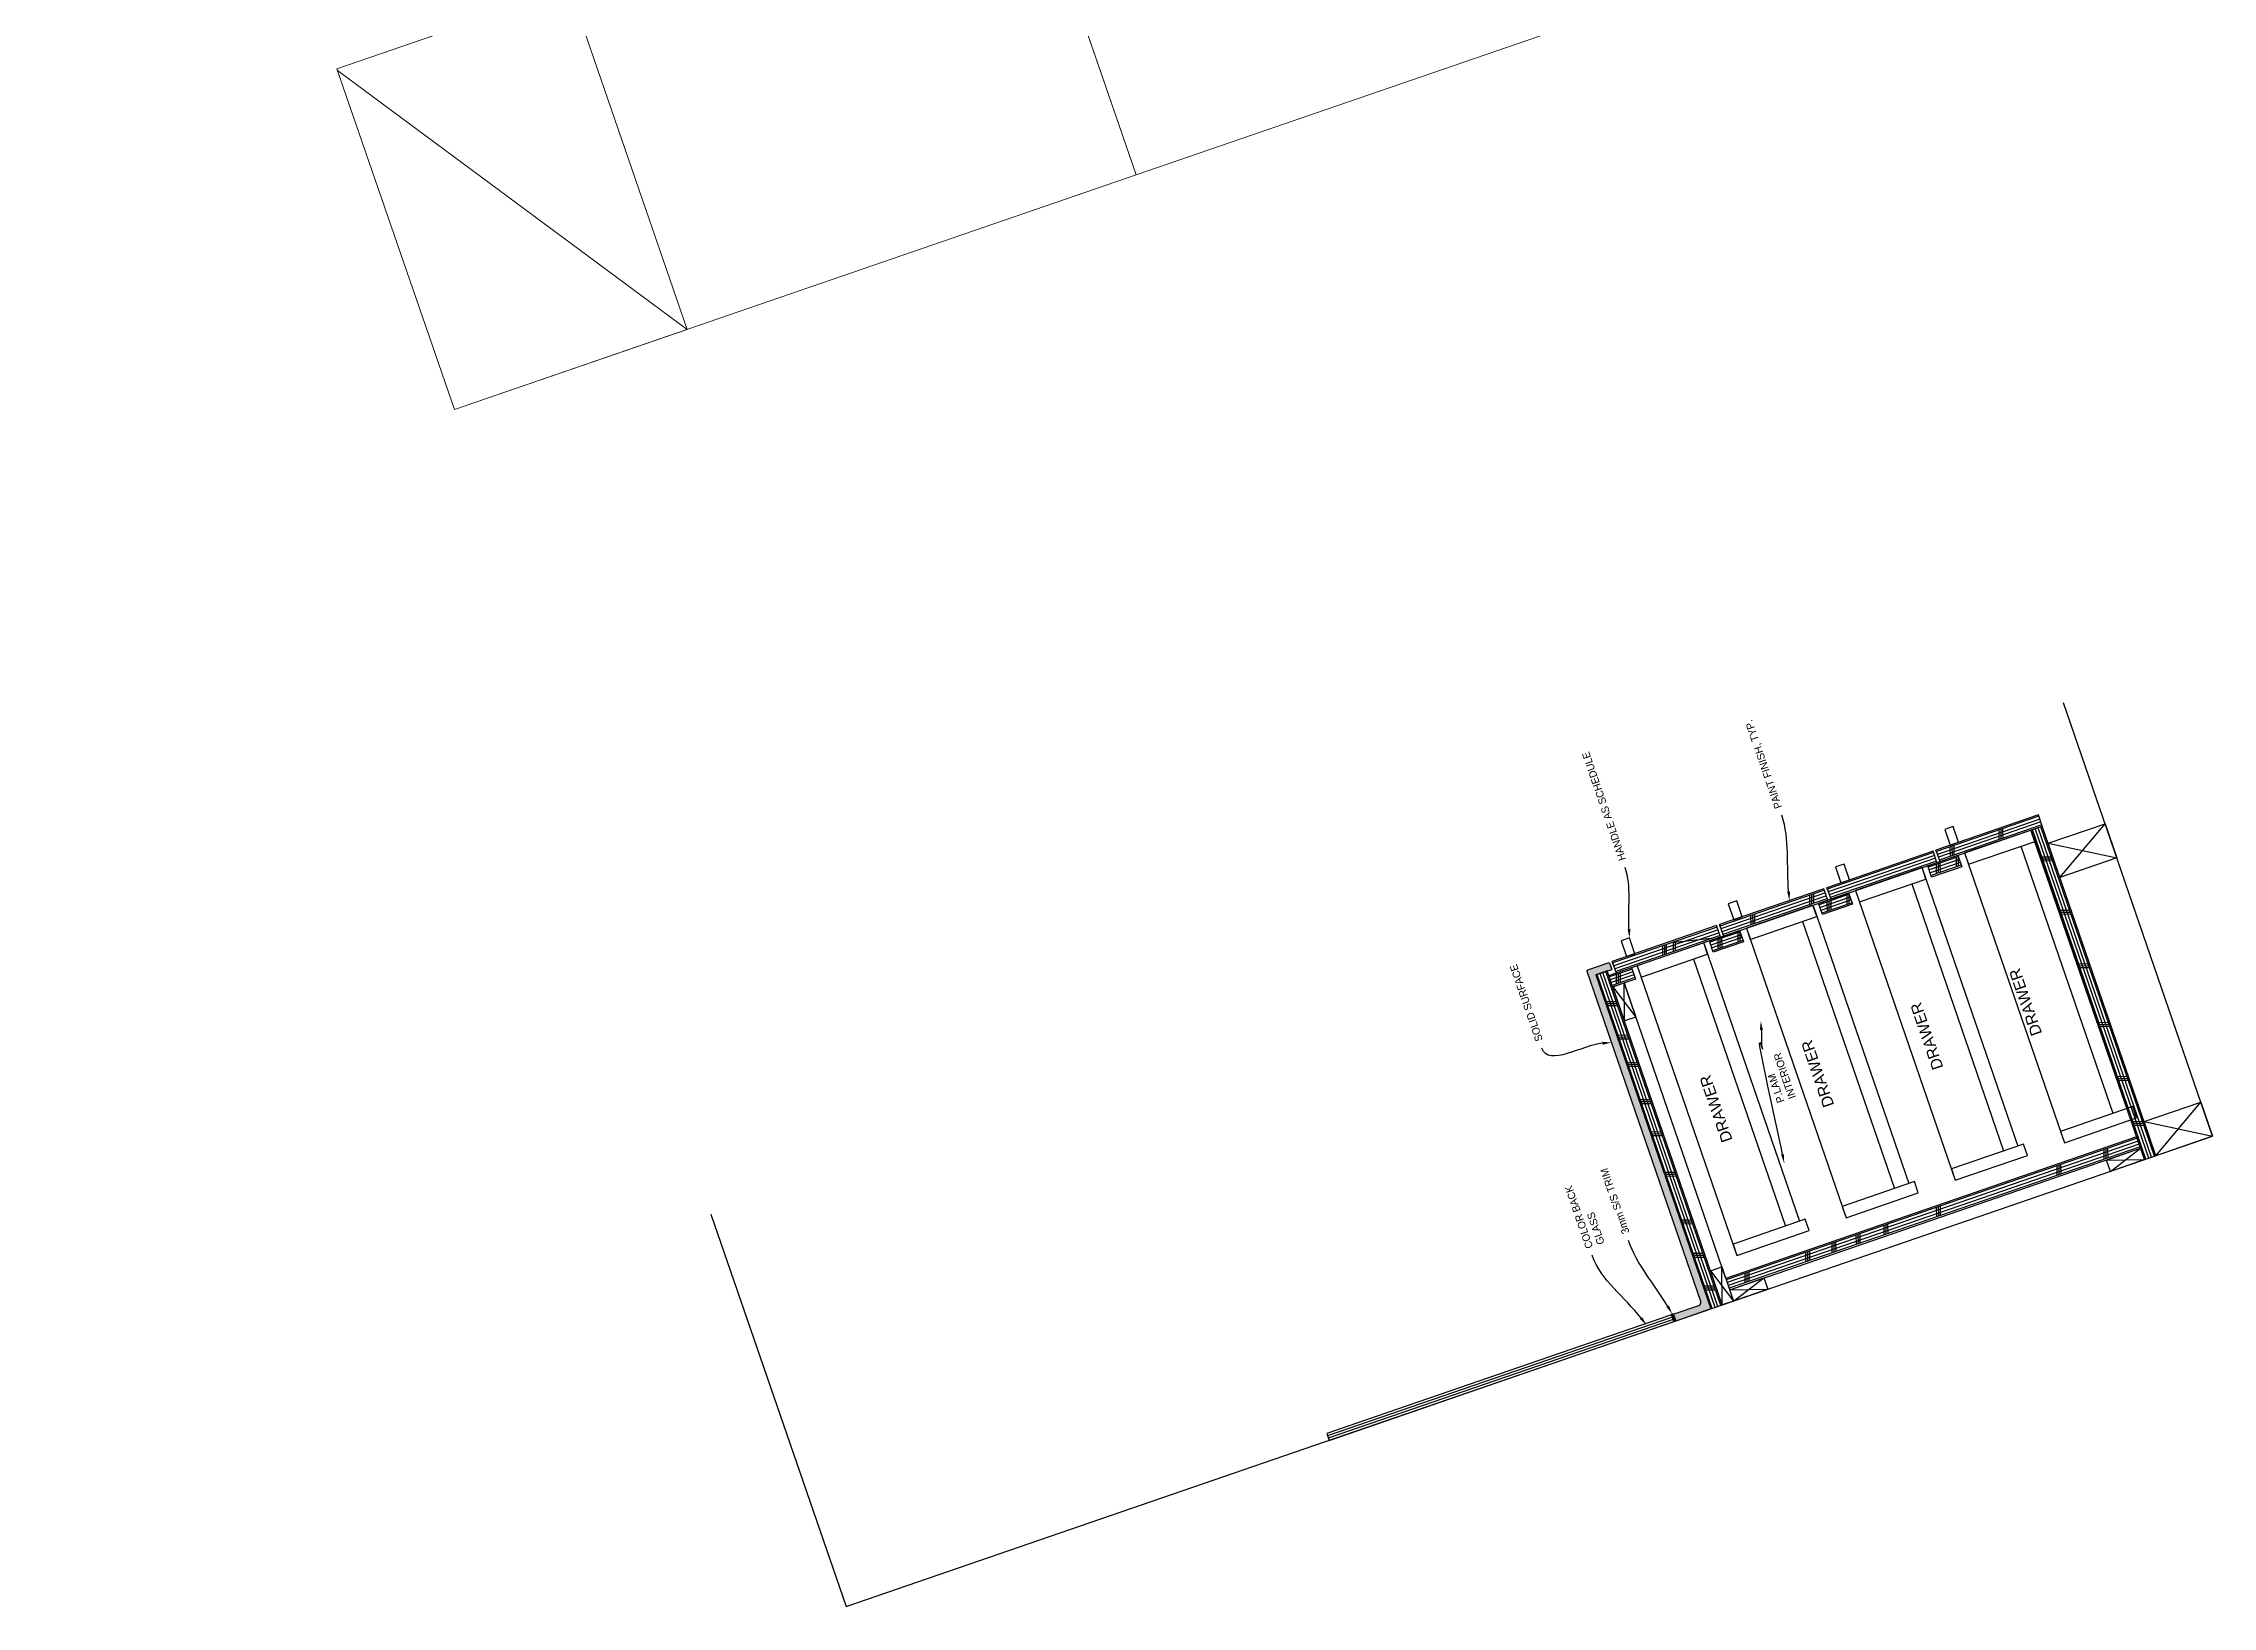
# Model space of a CAD drawing. Extents: x 760773 to 1075934, y 719259 to 1013331.
# Drawn here: x 813535 to 817145, y 833983 to 836585 of the extents above; entities that cross this region are included whole.
import ezdxf
from ezdxf import colors
from ezdxf.entities.mleader import LeaderData, LeaderLine
from ezdxf.math import Vec2, Vec3

# ---------------------------------------------------------------- set-up
doc = ezdxf.new("R2010")
doc.units = 0
doc.header["$MEASUREMENT"] = 0
doc.layers.add('72471 FF-FUR', color=9, linetype='Continuous', lineweight=30)
for name, color, linetype in [('A-TEXT', 7, 'Continuous'), ('MED', 7, 'Continuous'), ('n-q-appl', 140, 'Continuous'), ('THICK', 1, 'Continuous'), ('THIN', 2, 'Continuous')]:
    doc.layers.add(name, color=color, linetype=linetype)
doc.styles.add('KROY', font='arialbd.ttf')
doc.linetypes.add('ZIGZAG', pattern='A,0.0001,-0.2,[131,ltypeshp.shx,S=0.2,R=0,X=-0.2,Y=0],-0.4,[131,ltypeshp.shx,S=0.2,R=180,X=0.2,Y=0],-0.2', length=0.8001)

# ---------------------------------------------------------------- blocks, each defined once
blk = doc.blocks.new('X30')
at = {"color": 0}
for p in [(36290.625, 43356.25), (36334.375, 43356.25), (36378.125, 43356.25), (36421.875, 43356.25), (36465.625, 43356.25), (36509.375, 43356.25), (36553.125, 43356.25), (36596.875, 43356.25)]:
    blk.add_point(p, dxfattribs=at)
blk = doc.blocks.new('c7_12')
at = {"color": 0, "linetype": 'ByBlock'}
for p, q in [((-192.4, 467.4), (-192, 475.1)), ((192.4, 467.4), (192, 475.1)), ((-267.6, 414.6), (-280.8, 134.6)), ((-217.7, 411.4), (-230.9, 131.4)), ((217.7, 411.4), (230.8, 131.4)), ((267.6, 414.6), (280.7, 134.6)), ((-199.5, 380), (-217.5, 72.7)), ((199.2, 378.3), (217.1, 73.7))]:
    blk.add_line(p, q, dxfattribs=at)
for centre, radius, start, end in [((0.5, 4), 523.7, 70.4182, 109.1761), ((-167.1, 474), 25, 100.3884, 177.4438), ((0.5, 4), 466.7, 70.4182, 109.1761), ((167.1, 474), 25, 2.5562, 69.1297), ((-242.7, 413), 25, 356.2298, 176.2298), ((-117.9, 371.9), 82, 119.0663, 178.9882), ((-0.2, 75.6), 382.2, 59.7683, 120.2317), ((-167.4, 466.3), 25, 177.4438, 294.5277), ((167.4, 466.3), 25, 245.4723, 2.5562), ((117.2, 372.1), 82.3, 1.0429, 60.6025), ((242.6, 413), 25, 3.7702, 183.7702), ((-255.8, 133), 25, 176.2298, 356.2298), ((255.8, 133), 25, 183.7702, 3.7702), ((-167.6, 69.4), 50, 176.2298, 256.6171), ((167.2, 70.4), 50, 283.7289, 3.7913), ((-2.3, 764.2), 764.2, 256.6171, 283.7289)]:
    blk.add_arc(centre, radius, start, end, dxfattribs=at)
for p in [(-36462.7, -42856.7), (-36462.7, -42882)]:
    blk.add_blockref('X30', p, dxfattribs=at)
blk = doc.blocks.new('MD-TABLE1')
at = {"color": 0, "linetype": 'ByBlock', "lineweight": -2, "flags": 128}
for points in [[(0, 0), (-600, 0), (-600, -1200), (0, -1200), (0, 0)], [(-600, 0), (0, 0), (0, -410), (-600, -410), (-600, 0)], [(-597.2, 0), (0, -410)], [(-1869.8, -913.9), (-1050, -1200), (0, -1200), (0, -2000), (-2100, -2000)]]:
    blk.add_lwpolyline(points, dxfattribs=at)
at = {"color": 0, "linetype": 'ByBlock', "lineweight": -2}
blk.add_arc((319, -1945.2), 2419.7, 154.7712, 181.2966, dxfattribs=at)
at = {"color": 0, "linetype": 'ByBlock', "lineweight": -2, "extrusion": (0, 0, -1), "zscale": -1, "rotation": 359.8642890785741}
blk.add_blockref('c7_12', (960.9, -1099.6), dxfattribs=at)

msp = doc.modelspace()

# ---------------------------------------------------------------- hatches: boundary and pattern name
at = {"layer": 'THIN'}
h = msp.add_hatch(dxfattribs=at)
h.set_pattern_fill('AR-SAND', color=256, scale=5, angle=-251)
h.set_pattern_definition([(146.5, (796560.9125, 863102.012), (-9.0066952, -3.4343692), [0, -7.6, 0, -8.5, 0, -8.125]), (116.5, (796560.912, 863102.012), (-16.2228723, 3.7727793), [0, -4.1, 0, -6.85, 0, -2.625]), (76.5, (796562.915, 863096.197), (-5.0960808, 14.7131828), [0, -2.5, 0, -9, 0, -11.75]), (66.5, (796562.915, 863096.197), (-9.042788, 12.7830267), [0, -1.25, 0, -5.9, 0, -6.75])])
h.paths.add_polyline_path([(816105.42291, 835042.98004, 0.4142135624), (816104.18301, 835040.43787), (816293.33811, 834491.09158, -0.4142135624), (816290.23836, 834484.73614), (816247.69002, 834470.08557), (816251.59684, 834458.73935), (816310.21899, 834478.92458), (816118.78492, 835034.8895), (816137.69529, 835041.40086), (816145.25944, 835044.00541), (816142.00375, 835053.46059, 0.4142135624), (816139.46158, 835054.70049)])
h = msp.add_hatch(dxfattribs=at)
h.set_pattern_fill('ANSI32', color=256, scale=5, angle=-251)
h.set_pattern_definition([(154, (796560.9125, 863102.012), (-0.8219459, -1.68523884), []), (154, (796560.6247, 863102.8477), (-0.8219459, -1.68523884), [])])
h.paths.add_polyline_path([(816247.36445, 834471.03109), (816244.5279, 834470.05439), (816248.76028, 834457.76265), (816251.59684, 834458.73935)])

# ---------------------------------------------------------------- linework, layer by layer
at = {"layer": 'MED'}
for p, q in [((817031.64966, 834727.33308), (816842.82013, 835275.73385)), ((816843.94923, 835273.47858), (817002.6637, 834812.53827)), ((817050.56004, 834733.84444), (816861.73051, 835282.24522)), ((816686.4156, 835221.87945), (816679.90424, 835240.78983)), ((816732.43084, 835237.72377), (816898.4706, 834755.5093)), ((816826.00871, 835248.7928), (816979.02574, 834804.39907)), ((816644.39035, 835186.25658), (816797.40738, 834741.86285)), ((816662.33087, 835210.94236), (816821.04534, 834750.00206)), ((816677.4835, 835197.65147), (816670.97213, 835216.56184)), ((816495.86514, 835135.11525), (816489.35377, 835154.02562)), ((816504.79724, 835159.34324), (816498.28588, 835178.25361)), ((816550.81248, 835175.18755), (816716.85224, 834692.97308)), ((816326.33061, 835097.89225), (816319.81925, 835116.80262)), ((816462.77199, 835123.72037), (816615.78902, 834679.32664)), ((816480.71251, 835148.40615), (816639.42698, 834687.46584)), ((816299.09415, 835085.86993), (816457.80862, 834624.92962)), ((816314.24678, 835072.57904), (816307.73541, 835091.48941)), ((816369.19412, 835112.65134), (816535.23388, 834630.43686)), ((816187.57576, 835050.11512), (816353.61552, 834567.90065)), ((816281.15363, 835061.18415), (816434.17066, 834616.79042)), ((816335.01701, 834529.76805), (816165.72157, 835021.43771)), ((816247.45801, 834461.54472), (815673.52824, 834263.92485))]:
    msp.add_line(p, q, dxfattribs=at)
at = {"layer": 'MED', "flags": 128}
for points in [[(816509.52484, 835160.97108), (816861.73051, 835282.24522), (816855.21914, 835301.15559), (816684.63183, 835242.41767)], [(816722.45258, 835255.44039), (816713.37448, 835281.8051), (816699.25053, 835276.94183), (816708.32863, 835250.57713), (816722.45258, 835255.44039)], [(816679.90424, 835240.78983), (816503.01347, 835179.88145)], [(816670.97213, 835216.56184), (816721.08462, 835233.81695), (816727.59598, 835214.90658), (816677.4835, 835197.65147)], [(816686.25967, 835237.69007), (816684.63183, 835242.41767), (816686.25967, 835237.69007), (816691.1432, 835223.50729)], [(816540.83422, 835192.90418), (816531.75612, 835219.26888), (816517.63217, 835214.40561), (816526.71027, 835188.04091), (816540.83422, 835192.90418)], [(816498.28588, 835178.25361), (816324.54684, 835118.43046)], [(816331.0582, 835099.52009), (816504.79724, 835159.34324)], [(816362.36758, 835131.45319), (816353.28949, 835157.81789), (816339.16554, 835152.95462), (816348.24364, 835126.58992), (816362.36758, 835131.45319)], [(816489.35377, 835154.02562), (816539.46626, 835171.28074), (816545.97762, 835152.37037), (816495.86514, 835135.11525)], [(816504.64131, 835175.15386), (816503.01347, 835179.88145), (816504.64131, 835175.15386), (816509.52484, 835160.97108)], [(816319.81925, 835116.80262), (816146.08021, 835056.97947), (816147.70805, 835052.25188)], [(816326.17468, 835113.70287), (816324.54684, 835118.43046), (816326.17468, 835113.70287), (816331.0582, 835099.52009)], [(816152.59157, 835038.0691), (816326.33061, 835097.89225)], [(816183.90095, 835070.0022), (816174.82286, 835096.3669), (816160.69891, 835091.50364), (816169.77701, 835065.13893), (816183.90095, 835070.0022)], [(816307.73541, 835091.48941), (816357.8479, 835108.74452), (816364.35926, 835089.83415), (816314.24678, 835072.57904)], [(816118.78492, 835034.8895), (816145.25944, 835044.00541)], [(816118.78492, 835034.8895), (816310.21899, 834478.92458), (816329.12936, 834485.43594), (816137.69529, 835041.40086), (816118.78492, 835034.8895)], [(816140.29983, 835033.83671), (816178.12058, 835046.85944), (816184.63194, 835027.94907), (816146.8112, 835014.92634)], [(816147.70805, 835052.25188), (816146.08021, 835056.97947), (816147.70805, 835052.25188), (816152.59157, 835038.0691)], [(816341.52837, 834510.85767), (817025.1383, 834746.24345), (817018.62694, 834765.15382), (816335.01701, 834529.76805), (816341.52837, 834510.85767)]]:
    msp.add_lwpolyline(points, dxfattribs=at)
for points in [[(816849.64667, 835256.932), (816843.13531, 835275.84238), (816732.43084, 835237.72377), (816738.9422, 835218.8134)], [(816849.64667, 835256.932), (816843.13531, 835275.84238), (816732.43084, 835237.72377), (816738.9422, 835218.8134)], [(816668.02831, 835194.39579), (816661.51695, 835213.30616), (816550.81248, 835175.18755), (816557.32384, 835156.27718)], [(816668.02831, 835194.39579), (816661.51695, 835213.30616), (816550.81248, 835175.18755), (816557.32384, 835156.27718)], [(816486.40995, 835131.85957), (816479.89859, 835150.76994), (816369.19412, 835112.65134), (816375.70548, 835093.74097)], [(816486.40995, 835131.85957), (816479.89859, 835150.76994), (816369.19412, 835112.65134), (816375.70548, 835093.74097)], [(816304.79159, 835069.32336), (816298.28023, 835088.23373), (816187.57576, 835050.11512), (816194.08712, 835031.20475)], [(817018.63025, 834796.88358), (817012.11889, 834815.79396), (816891.95924, 834774.41967), (816898.4706, 834755.5093)], [(816837.01189, 834734.34737), (816830.50053, 834753.25774), (816710.34088, 834711.88345), (816716.85224, 834692.97308)], [(816655.39353, 834671.81115), (816648.88217, 834690.72152), (816528.72252, 834649.34724), (816535.23388, 834630.43686)], [(816473.77517, 834609.27493), (816467.26381, 834628.18531), (816347.10416, 834586.81102), (816353.61552, 834567.90065)], [(816248.76028, 834457.76265), (816244.85347, 834469.10887), (815670.92369, 834271.489), (815674.83051, 834260.14278)], [(816248.76028, 834457.76265), (816244.5279, 834470.05439), (816247.36445, 834471.03109), (816251.59684, 834458.73935)]]:
    msp.add_lwpolyline(points, close=True, dxfattribs=at)
msp.add_lwpolyline([(816118.78492, 835034.8895), (816310.21899, 834478.92458), (816251.59684, 834458.73935), (816247.69002, 834470.08557), (816290.23836, 834484.73614, 0.4142135624), (816293.33811, 834491.09158), (816104.18301, 835040.43787, -0.4142135624), (816105.42291, 835042.98004), (816139.46158, 835054.70049, -0.4142135624), (816142.00375, 835053.46059), (816145.25944, 835044.00541)], format="xyb", dxfattribs=at)
at = {"layer": 'THICK', "flags": 128}
msp.add_lwpolyline([(814646.19989, 834636.68254), (814871.13972, 833983.40985), (817145.11189, 834766.40126), (816896.83537, 835487.44864)], dxfattribs=at)
for points in [[(816891.03164, 835197.14854), (816871.49755, 835253.87966), (816966.04941, 835286.43647), (816985.5835, 835229.70536)], [(816166.34528, 834958.19523), (816146.8112, 835014.92634), (816165.72157, 835021.43771), (816185.25566, 834964.70659)], [(817050.56004, 834733.84444), (817031.02595, 834790.57556), (817125.5778, 834823.13237), (817145.11189, 834766.40126)], [(816974.91855, 834707.79899), (816968.40719, 834726.70936), (817025.1383, 834746.24345), (817031.64966, 834727.33308)], [(816329.12936, 834485.43594), (816309.59527, 834542.16705), (816328.50564, 834548.67842), (816348.03973, 834491.9473)], [(816348.03973, 834491.9473), (816341.52837, 834510.85767), (816398.25948, 834530.39176), (816404.77085, 834511.48139)]]:
    msp.add_lwpolyline(points, close=True, dxfattribs=at)
at = {"layer": 'THIN'}
for p, q in [((816856.03306, 835298.79179), (816685.44575, 835240.05387)), ((816857.6609, 835294.0642), (816687.07359, 835235.32628)), ((816859.28874, 835289.33661), (816688.70143, 835230.59868)), ((816860.91659, 835284.60901), (816690.32928, 835225.87109)), ((816789.97198, 835260.18083), (816789.80207, 835275.98663)), ((816793.30826, 835261.3296), (816793.13836, 835277.13541)), ((816796.4402, 835262.40801), (816796.27029, 835278.21382)), ((817034.01346, 834728.147), (816845.18393, 835276.54777)), ((817038.74105, 834729.77484), (816849.91152, 835278.17561)), ((817043.46865, 834731.40268), (816854.63912, 835279.80345)), ((817048.19624, 834733.03052), (816859.36671, 835281.4313)), ((816891.03164, 835197.14854), (816966.04941, 835286.43647)), ((816680.71816, 835238.42603), (816503.82739, 835177.51765)), ((816682.346, 835233.69844), (816505.45523, 835172.79006)), ((816683.97384, 835228.97084), (816507.08307, 835168.06247)), ((816685.60168, 835224.24325), (816508.71092, 835163.33487)), ((816721.89854, 835231.45316), (816671.78605, 835214.19804)), ((816723.52638, 835226.72556), (816673.41389, 835209.47045)), ((816725.15422, 835221.99797), (816675.04173, 835204.74286)), ((816708.70221, 835232.1974), (816708.5323, 835248.0032)), ((816712.03849, 835233.34617), (816711.86858, 835249.15198)), ((816715.17043, 835234.42459), (816715.00052, 835250.23039)), ((816718.86866, 835214.54557), (816718.69875, 835230.35138)), ((816722.20494, 835215.69435), (816722.03503, 835231.50015)), ((816860.77356, 835231.27219), (816876.57937, 835231.4421)), ((816861.92234, 835227.93591), (816877.72814, 835228.10582)), ((816863.00075, 835224.80397), (816878.80655, 835224.97388)), ((816871.49755, 835253.87966), (816985.5835, 835229.70536)), ((816726.78206, 835217.27038), (816676.66958, 835200.01527)), ((816685.60808, 835203.09304), (816685.43817, 835218.89885)), ((816688.92089, 835204.23373), (816688.75098, 835220.03954)), ((816692.05282, 835205.31214), (816691.88291, 835221.11795)), ((816499.0998, 835175.88981), (816325.36076, 835116.06666)), ((816500.72764, 835171.16222), (816326.9886, 835111.33907)), ((816502.35548, 835166.43463), (816328.61644, 835106.61148)), ((816503.98332, 835161.70703), (816330.24428, 835101.88389)), ((816475.0905, 835151.75844), (816474.92059, 835167.56424)), ((816478.42678, 835152.90721), (816478.25687, 835168.71302)), ((816481.55872, 835153.98562), (816481.38881, 835169.79143)), ((816540.28018, 835168.91694), (816490.16769, 835151.66183)), ((816541.90802, 835164.18935), (816491.79553, 835146.93424)), ((816543.53586, 835159.46175), (816493.42338, 835142.20664)), ((816545.1637, 835154.73416), (816495.05122, 835137.47905)), ((816503.98972, 835140.55682), (816503.81981, 835156.36263)), ((816507.30253, 835141.69751), (816507.13262, 835157.50332)), ((816510.43446, 835142.77593), (816510.26455, 835158.58173)), ((816537.2503, 835152.00936), (816537.08039, 835167.81516)), ((816540.58658, 835153.15813), (816540.41667, 835168.96394)), ((816320.63317, 835114.43882), (816146.89413, 835054.61568)), ((816377.07489, 835118.00896), (816376.90498, 835133.81476)), ((816380.41117, 835119.15773), (816380.24126, 835134.96354)), ((816383.54311, 835120.23614), (816383.3732, 835136.04195)), ((816891.32109, 835142.55572), (816907.1269, 835142.72563)), ((816892.46987, 835139.21944), (816908.27567, 835139.38935)), ((816893.54828, 835136.0875), (816909.35409, 835136.25741)), ((816322.26101, 835109.71123), (816148.52197, 835049.88808)), ((816323.88885, 835104.98364), (816150.14981, 835045.16049)), ((816325.51669, 835100.25604), (816151.77765, 835040.4329)), ((816230.14638, 835067.41741), (816229.97647, 835083.22322)), ((816233.48267, 835068.56619), (816233.31276, 835084.37199)), ((816236.6146, 835069.6446), (816236.44469, 835085.45041)), ((816310.66664, 835095.14276), (816244.7044, 835088.29445)), ((816248.21059, 835073.63742), (816248.04068, 835089.44323)), ((816251.34253, 835074.71583), (816251.17262, 835090.52164)), ((816358.66182, 835106.38072), (816308.54933, 835089.12561)), ((816360.28966, 835101.65313), (816310.17717, 835084.39802)), ((816361.9175, 835096.92554), (816311.80502, 835079.67043)), ((816363.54534, 835092.19795), (816313.43286, 835074.94283)), ((816322.37136, 835078.02061), (816322.20146, 835093.82641)), ((816325.68417, 835079.1613), (816325.51426, 835094.9671)), ((816328.8161, 835080.23971), (816328.64619, 835096.04552)), ((816355.63194, 835089.47314), (816355.46203, 835105.27895)), ((816358.96822, 835090.62192), (816358.79831, 835106.42772)), ((816178.9345, 835044.49564), (816141.11375, 835031.47292)), ((816922.03019, 835053.37002), (816937.836, 835053.53993)), ((816923.17897, 835050.03373), (816938.98477, 835050.20364)), ((816924.25738, 835046.9018), (816940.06319, 835047.07171)), ((816312.58279, 834479.7385), (816121.14871, 835035.70342)), ((816317.31038, 834481.36634), (816125.8763, 835037.33126)), ((816322.03797, 834482.99418), (816130.6039, 835038.9591)), ((816326.76557, 834484.62202), (816135.33149, 835040.58694)), ((816180.56234, 835039.76805), (816142.74159, 835026.74532)), ((816182.19018, 835035.04046), (816144.36943, 835022.01773)), ((816183.81802, 835030.31287), (816145.99728, 835017.29014)), ((816146.8112, 835014.92634), (816185.25566, 834964.70659)), ((816153.33644, 835019.81722), (816153.16653, 835035.62302)), ((816156.67272, 835020.96599), (816156.50281, 835036.7718)), ((816159.80466, 835022.0444), (816159.63475, 835037.85021)), ((816166.34528, 834958.19523), (816165.72157, 835021.43771)), ((816136.73834, 834990.42784), (816152.54415, 834990.59775)), ((816137.88712, 834987.09156), (816153.69292, 834987.26147)), ((816138.96553, 834983.95962), (816154.77134, 834984.12953)), ((816155.94534, 834934.64666), (816171.75115, 834934.81657)), ((816955.64859, 834955.7351), (816971.4544, 834955.90501)), ((816956.79737, 834952.39882), (816972.60317, 834952.56873)), ((816957.87578, 834949.26688), (816973.68158, 834949.43679)), ((816157.09412, 834931.31038), (816172.89993, 834931.48029)), ((816158.17253, 834928.17844), (816173.97834, 834928.34835)), ((816171.64437, 834889.05337), (816187.45018, 834889.22328)), ((816172.79315, 834885.71709), (816188.59895, 834885.887)), ((816173.87156, 834882.58515), (816189.67736, 834882.75506)), ((816986.5594, 834865.96359), (817002.36521, 834866.1335)), ((816987.70818, 834862.62731), (817003.51398, 834862.79722)), ((816192.92957, 834827.23668), (816208.73537, 834827.40659)), ((816988.78659, 834859.49538), (817004.59239, 834859.66528)), ((816194.07834, 834823.90039), (816209.88415, 834824.0703)), ((816195.15675, 834820.76846), (816210.96256, 834820.93837)), ((817012.41969, 834790.85986), (817028.2255, 834791.02976)), ((817031.02595, 834790.57556), (817145.11189, 834766.40126)), ((817050.56004, 834733.84444), (817125.5778, 834823.13237)), ((816211.32534, 834773.81148), (816227.13114, 834773.98139)), ((816212.47411, 834770.4752), (816228.27992, 834770.64511)), ((816213.55252, 834767.34326), (816229.35833, 834767.51317)), ((817019.44086, 834762.79003), (816335.83093, 834527.40425)), ((817021.0687, 834758.06243), (816337.45877, 834522.67666)), ((817022.69654, 834753.33484), (816339.08661, 834517.94906)), ((817013.56847, 834787.52357), (817029.37427, 834787.69348)), ((817014.64688, 834784.39164), (817030.45268, 834784.56155)), ((817024.32438, 834748.60725), (816340.71445, 834513.22147)), ((816886.41037, 834701.11965), (816886.24046, 834716.92545)), ((816889.74666, 834702.26842), (816889.57675, 834718.07423)), ((816892.87859, 834703.34683), (816892.70868, 834719.15264)), ((816964.6345, 834728.05437), (816964.46459, 834743.86018)), ((816967.97078, 834729.20315), (816967.80087, 834745.00895)), ((816968.40719, 834726.70936), (817031.64966, 834727.33308)), ((816971.10272, 834730.28156), (816970.93281, 834746.08737)), ((816974.91855, 834707.79899), (817025.1383, 834746.24345)), ((816234.53676, 834706.40062), (816250.34256, 834706.57053)), ((816235.68553, 834703.06434), (816251.49134, 834703.23425)), ((816236.76394, 834699.9324), (816252.56975, 834700.10231)), ((816686.0567, 834632.13234), (816685.88679, 834647.93815)), ((816689.39298, 834633.28112), (816689.22307, 834649.08692)), ((816692.52492, 834634.35953), (816692.35501, 834650.16534)), ((816261.83012, 834627.13495), (816277.63592, 834627.30486)), ((816262.97889, 834623.79867), (816278.7847, 834623.96858)), ((816264.0573, 834620.66673), (816279.86311, 834620.83664)), ((816598.49656, 834601.98297), (816598.32665, 834617.78878)), ((816601.83285, 834603.13175), (816601.66294, 834618.93755)), ((816604.96478, 834604.21016), (816604.79487, 834620.01596)), ((816468.45412, 834557.20577), (816468.28422, 834573.01157)), ((816471.79041, 834558.35454), (816471.6205, 834574.16035)), ((816474.92234, 834559.43296), (816474.75243, 834575.23876)), ((816512.0885, 834572.23029), (816511.91859, 834588.03609)), ((816515.42478, 834573.37906), (816515.25487, 834589.18487)), ((816518.55672, 834574.45748), (816518.38681, 834590.26328)), ((816552.29915, 834586.07593), (816552.12925, 834601.88173)), ((816555.63544, 834587.2247), (816555.46553, 834603.03051)), ((816558.76737, 834588.30311), (816558.59746, 834604.10892)), ((816280.9964, 834571.47202), (816296.80221, 834571.64193)), ((816282.14518, 834568.13573), (816297.95098, 834568.30564)), ((816283.22359, 834565.0038), (816299.0294, 834565.17371)), ((816309.59527, 834542.16705), (816348.03973, 834491.9473)), ((816329.12936, 834485.43594), (816328.50564, 834548.67842)), ((816367.42295, 834522.41795), (816367.25304, 834538.22375)), ((816370.75924, 834523.56672), (816370.58933, 834539.37253)), ((816373.89117, 834524.64513), (816373.72126, 834540.45094)), ((816299.68113, 834517.20762), (816315.48694, 834517.37753)), ((816300.82991, 834513.87134), (816316.63571, 834514.04125)), ((816301.90832, 834510.7394), (816317.71413, 834510.90931)), ((816341.52837, 834510.85767), (816404.77085, 834511.48139)), ((816348.03973, 834491.9473), (816398.25948, 834530.39176))]:
    msp.add_line(p, q, dxfattribs=at)
at = {"layer": 'THIN', "linetype": 'ZIGZAG', "ltscale": 0.05}
msp.add_line((816246.15574, 834465.3268), (815672.22596, 834267.70693), dxfattribs=at)

# ---------------------------------------------------------------- block references
at = {"layer": '72471 FF-FUR', "linetype": 'Continuous', "lineweight": 0, "ltscale": 0.001, "extrusion": (0, 0, -1), "zscale": -1, "rotation": 250.9999999999999}
msp.add_blockref('MD-TABLE1', (-814219.26676, 835975.57792), dxfattribs=at)

# ---------------------------------------------------------------- texts
at = {"layer": 'n-q-appl', "color": 7, "char_height": 18.75, "attachment_point": 1, "rotation": 109, "style": 'KROY'}
for insert in [(816843.85458, 834931.28948), (816679.52948, 834874.70781), (816497.91112, 834812.17159), (816328.83113, 834753.95269)]:
    msp.add_mtext_dynamic_manual_height_columns('{\\fArial|b0|i0|c0|p34;DRAWER}', width=140.0182495, gutter_width=5, heights=[0], dxfattribs=dict(at, insert=insert))

# ---------------------------------------------------------------- leaders
at = {"layer": 'A-TEXT'}
ml = msp.add_multileader_mtext('Standard', dxfattribs=at)
ml.set_content('PAINT FINISH, TYP. ', color=256)
ml.set_leader_properties()
ml.build(insert=Vec2(0, 0))
ml.multileader.update_dxf_attribs({"leader_type": 2, "dogleg_length": 100, "arrow_head_size": 15})
ctx = ml.context
ctx.base_point, ctx.char_height, ctx.arrow_head_size, ctx.landing_gap_size, ctx.plane_origin, ctx.plane_x_axis, ctx.plane_y_axis = Vec3(816428.1137, 835300.59813), 12.5, 15, 12.5, Vec3(816213.97408, 835455.96629), Vec3(-0.3255681545, 0.9455185756), Vec3(-0.9455185756, -0.3255681545)
notes = []
notes.append((ctx, [(1, (1, 1, 0), (816436.2529, 835276.96017), (-0.3255681545, 0.9455185756), 25, [(0, [(816440.91439, 835158.49902)], 0, [])])]))
ctx.mtext.insert, ctx.mtext.text_direction, ctx.mtext.rotation, ctx.mtext.width, ctx.mtext.line_spacing_factor, ctx.mtext.flow_direction = Vec3(816416.96561, 835309.97979), Vec3(-0.3255681545, 0.9455185756), 1.9024088847, 190.8596541, 0.975, 5
ml = msp.add_multileader_mtext('Standard', dxfattribs=at)
ml.set_content('HANDLE AS SCHEDULE', color=256)
ml.set_leader_properties()
ml.build(insert=Vec2(0, 0))
ml.multileader.update_dxf_attribs({"leader_type": 2, "dogleg_length": 100, "arrow_head_size": 15})
ctx = ml.context
ctx.base_point, ctx.char_height, ctx.arrow_head_size, ctx.landing_gap_size, ctx.plane_origin, ctx.plane_x_axis, ctx.plane_y_axis = Vec3(816167.4902, 835213.59803), 12.5, 15, 12.5, Vec3(815948.03108, 835367.13454), Vec3(-0.3255681545, 0.9455185756), Vec3(-0.9455185756, -0.3255681545)
notes.append((ctx, [(1, (1, 1, 0), (816175.62941, 835189.96007), (-0.3255681545, 0.9455185756), 25, [(0, [(816174.82286, 835096.3669)], 0, [])])]))
ctx.mtext.insert, ctx.mtext.text_direction, ctx.mtext.rotation, ctx.mtext.width, ctx.mtext.line_spacing_factor, ctx.mtext.flow_direction = Vec3(816157.41034, 835223.34751), Vec3(-0.3255681545, 0.9455185756), 1.9024088847, 190.8596541, 0.975, 5
ml = msp.add_multileader_mtext('Standard', dxfattribs=at)
ml.set_content('SOLID SURFACE', color=256)
ml.set_leader_properties()
ml.build(insert=Vec2(0, 0))
ml.multileader.update_dxf_attribs({"leader_type": 2, "dogleg_length": 100, "arrow_head_size": 15})
ctx = ml.context
ctx.base_point, ctx.char_height, ctx.arrow_head_size, ctx.landing_gap_size, ctx.plane_origin, ctx.plane_x_axis, ctx.plane_y_axis = Vec3(816029.02781, 834912.75705), 12.5, 15, 12.5, Vec3(815772.72252, 835053.6064), Vec3(-0.3255681545, 0.9455185756), Vec3(-0.9455185756, -0.3255681545)
notes.append((ctx, [(1, (1, 1, 0), (816037.16701, 834889.11909), (-0.3255681545, 0.9455185756), 25, [(0, [(816144.89135, 834922.21227)], 0, [])])]))
ctx.mtext.insert, ctx.mtext.text_direction, ctx.mtext.rotation, ctx.mtext.width, ctx.mtext.line_spacing_factor, ctx.mtext.flow_direction = Vec3(816018.94794, 834922.50653), Vec3(-0.3255681545, 0.9455185756), 1.9024088847, 190.8596541, 0.975, 5
ml = msp.add_multileader_mtext('Standard', dxfattribs=at)
ml.set_content('P.LAM \\PINTERIOR', color=256)
ml.set_leader_properties()
ml.build(insert=Vec2(0, 0))
ml.multileader.update_dxf_attribs({"leader_type": 2, "dogleg_length": 100, "arrow_head_size": 15})
ctx = ml.context
ctx.base_point, ctx.char_height, ctx.arrow_head_size, ctx.landing_gap_size, ctx.plane_origin, ctx.plane_x_axis, ctx.plane_y_axis = Vec3(816430.98911, 834810.54816), 12.5, 15, 12.5, Vec3(816211.53179, 834970.3698), Vec3(-0.3255681545, 0.9455185756), Vec3(-0.9455185756, -0.3255681545)
notes.append((ctx, [(0, (1, 1, 0), (816363.73242, 835005.87578), (0.3255681545, -0.9455185756), 100, [(0, [(816432.23872, 834721.32824)], 0, []), (1, [(816393.24761, 834957.88693)], 0, [])])]))
ctx.mtext.insert, ctx.mtext.text_direction, ctx.mtext.rotation, ctx.mtext.width, ctx.mtext.defined_height, ctx.mtext.line_spacing_factor, ctx.mtext.flow_direction = Vec3(816420.90925, 834820.29764), Vec3(-0.3255681545, 0.9455185756), 1.9024088847, 81.0325188, 9.88323, 0.975, 5
ml = msp.add_multileader_mtext('Standard', dxfattribs=at)
ml.set_content('COLOR BACK\\PGLASS ', color=256)
ml.set_leader_properties()
ml.build(insert=Vec2(0, 0))
ml.multileader.update_dxf_attribs({"leader_type": 2, "dogleg_length": 100, "arrow_head_size": 15})
ctx = ml.context
ctx.base_point, ctx.char_height, ctx.arrow_head_size, ctx.landing_gap_size, ctx.plane_origin, ctx.plane_x_axis, ctx.plane_y_axis = Vec3(816112.65317, 834568.07741), 12.5, 15, 12.5, Vec3(815786.76771, 834712.88744), Vec3(-0.3255681545, 0.9455185756), Vec3(-0.9455185756, -0.3255681545)
notes.append((ctx, [(1, (1, 1, 0), (816120.79238, 834544.43944), (-0.3255681545, 0.9455185756), 25, [(0, [(816203.33117, 834451.79465)], 0, [])])]))
ctx.mtext.insert, ctx.mtext.text_direction, ctx.mtext.rotation, ctx.mtext.width, ctx.mtext.line_spacing_factor, ctx.mtext.flow_direction = Vec3(816102.5733, 834577.82689), Vec3(-0.3255681545, 0.9455185756), 1.9024088847, 190.8596541, 0.975, 5
ml = msp.add_multileader_mtext('Standard', dxfattribs=at)
ml.set_content('3mm S/S TRIM ', color=256)
ml.set_leader_properties()
ml.build(insert=Vec2(0, 0))
ml.multileader.update_dxf_attribs({"leader_type": 2, "dogleg_length": 100, "arrow_head_size": 15})
ctx = ml.context
ctx.base_point, ctx.char_height, ctx.arrow_head_size, ctx.landing_gap_size, ctx.plane_origin, ctx.plane_x_axis, ctx.plane_y_axis = Vec3(816173.14476, 834592.52923), 12.5, 15, 12.5, Vec3(815984.83108, 834818.55639), Vec3(-0.3255681545, 0.9455185756), Vec3(-0.9455185756, -0.3255681545)
notes.append((ctx, [(1, (1, 1, 0), (816181.28397, 834568.89126), (-0.3255681545, 0.9455185756), 25, [(0, [(816245.94617, 834470.54274)], 0, [])])]))
ctx.mtext.insert, ctx.mtext.text_direction, ctx.mtext.rotation, ctx.mtext.width, ctx.mtext.line_spacing_factor, ctx.mtext.flow_direction = Vec3(816163.06086, 834602.27732), Vec3(-0.3255681545, 0.9455185756), 1.9024088847, 190.8596541, 0.975, 5
for ctx, leaders in notes:
    for number, flags, end, landing, length, lines in leaders:
        leader = LeaderData()
        leader.index, (leader.has_last_leader_line, leader.has_dogleg_vector, leader.attachment_direction) = number, flags
        leader.last_leader_point, leader.dogleg_vector, leader.dogleg_length = Vec3(end), Vec3(landing), length
        for number, points, colour, breaks in lines:
            line = LeaderLine()
            line.index, line.vertices, line.color, line.breaks = number, Vec3.list(points), colors.encode_raw_color(colour), breaks
            leader.lines.append(line)
        ctx.leaders.append(leader)

doc.saveas('drawing.dxf')
